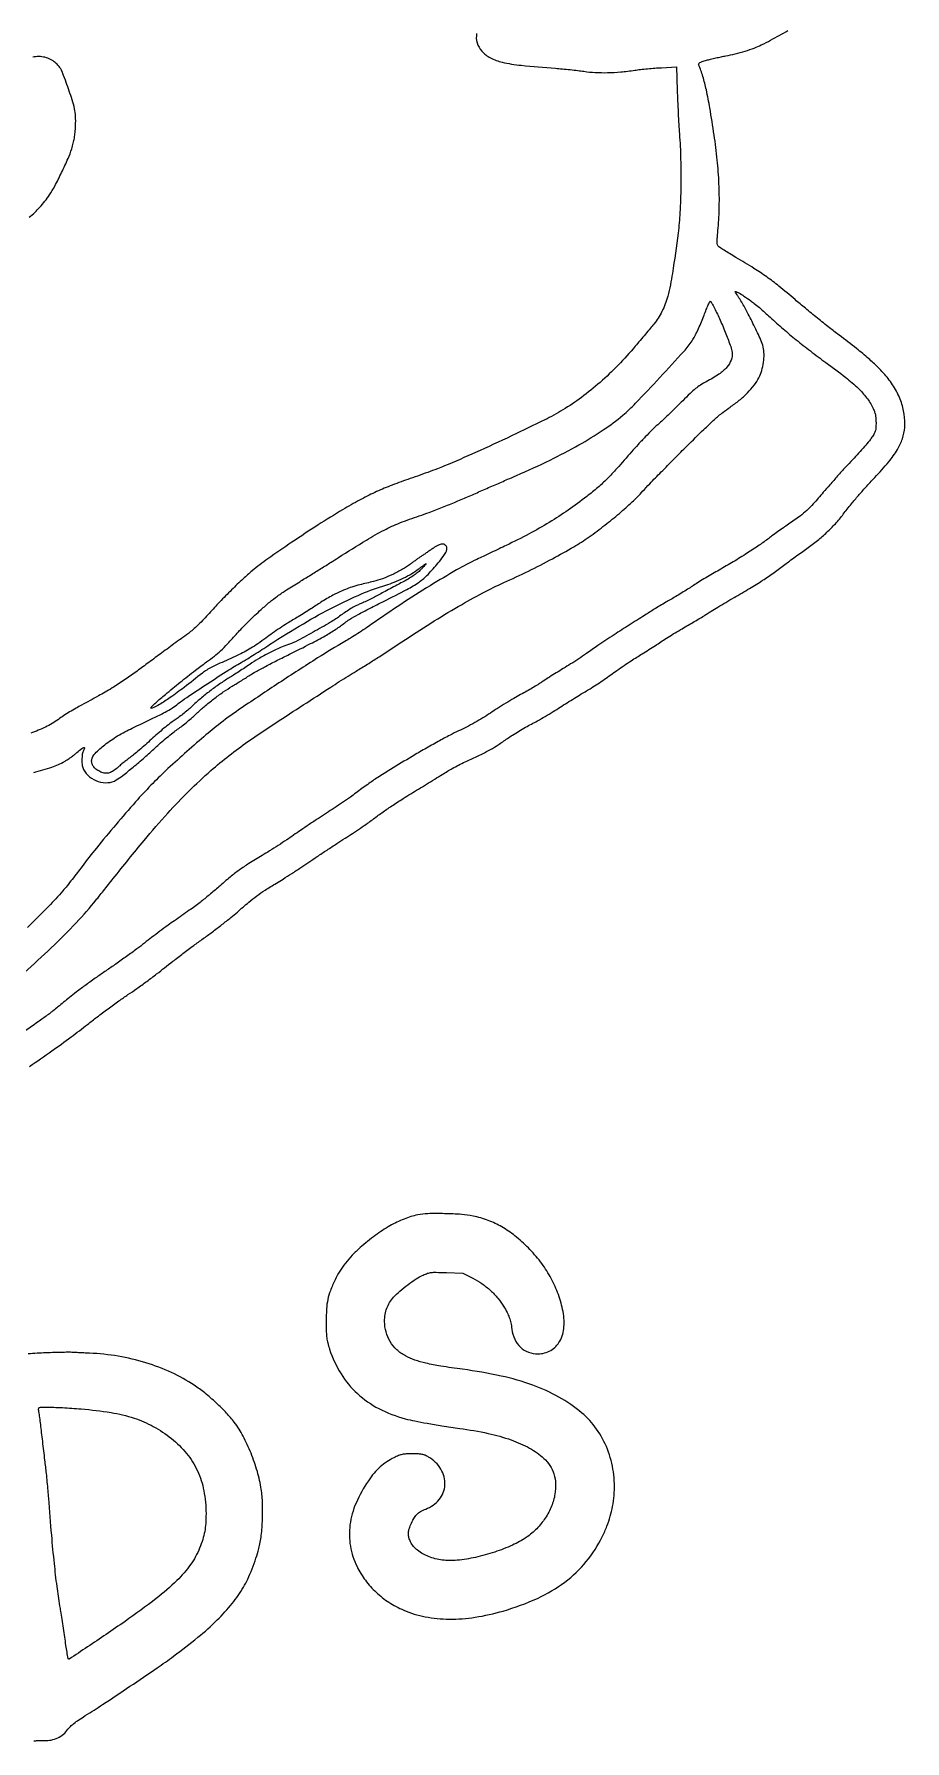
# Model space of a CAD drawing. Extents: x 437 to 3283, y 464 to 3358.
# Drawn here: x 2380 to 3116, y 507 to 1950 of the extents above; entities that cross this region are included whole.
import ezdxf

# ---------------------------------------------------------------- set-up
doc = ezdxf.new("R2010")
doc.units = 0

msp = doc.modelspace()

# ---------------------------------------------------------------- linework, layer by layer
for points in [[(2375.655677, 1076.99216, 0.004615), (2394.613994, 1090.173502, 0.005314), (2410.882125, 1101.970387, 0.007962), (2424.808465, 1112.644554, -0.005569), (2432.781887, 1118.816785, -0.003591), (2442.149987, 1125.797986, -0.003609), (2451.410646, 1132.493896, -0.006791), (2459, 1137.744514, 0.00653), (2466.370264, 1142.837876, 0.004027), (2474.9125, 1149.011642, 0.004038), (2483.259048, 1155.251371, 0.007227), (2490, 1160.531624, -0.005256), (2496.840227, 1165.933278, -0.002691), (2505.528125, 1172.572595, -0.002673), (2514.551792, 1179.316411, -0.004019), (2522.5, 1185.092315, 0.0056), (2530.197034, 1190.722964, 0.004357), (2538.44375, 1197.011594, 0.004406), (2546.02883, 1203.008802, 0.010648), (2551.5, 1207.608949, -0.005314), (2561.142831, 1215.893791, -0.015594), (2568.016357, 1221.316798, -0.016838), (2574.921472, 1226.07253, -0.00709), (2584.5, 1232.01479, 0.005652), (2590.189958, 1235.522053, 0.002617), (2597.508255, 1240.201748, 0.002591), (2605.147199, 1245.199343, 0.003603), (2611.932357, 1249.759398, -0.002308), (2618.941173, 1254.496162, -0.001392), (2627.291079, 1260.049699, -0.001394), (2635.618927, 1265.521876, -0.002443), (2642.546399, 1269.998137, 0.003784), (2648.93704, 1274.151861, 0.003269), (2655.584964, 1278.607461, 0.003292), (2661.558521, 1282.725697, 0.009559), (2665.614042, 1285.678193, -0.00774), (2673.711595, 1291.618551, -0.007763), (2681.981006, 1297.299253, -0.006394), (2691.725968, 1303.595104, -0.002971), (2704.526199, 1311.529077, 0.000063), (2711.273907, 1315.657395, 0.000055), (2718.339657, 1319.98259, 0.000055), (2724.730948, 1323.896863, 0.000163), (2729.119441, 1326.587186, -0.011755), (2733.231971, 1328.978985, -0.005838), (2738.54996, 1331.826393, -0.005791), (2744.133276, 1334.65081, -0.00846), (2749.119441, 1336.997164, 0.006493), (2758.718927, 1341.468392, 0.016209), (2765.576683, 1345.049937, 0.017254), (2771.935656, 1348.933092, 0.008303), (2779.823871, 1354.321968, -0.012064), (2784.153835, 1357.232487, -0.006626), (2789.584454, 1360.595224, -0.006601), (2795.189164, 1363.863895, -0.01049), (2800.078996, 1366.495951, 0.009798), (2805.250466, 1369.270382, 0.004682), (2811.790737, 1373.026995, 0.00464), (2818.550214, 1377.078954, 0.00659), (2824.477777, 1380.815696, -0.002961), (2830.239943, 1384.506893, -0.002368), (2836.490652, 1388.417736, -0.002393), (2842.309521, 1391.981759, -0.006063), (2846.581527, 1394.5, 0.01146), (2850.754516, 1397.020955, 0.004907), (2856.217671, 1400.570413, 0.004852), (2861.968437, 1404.468423, 0.006372), (2867.137258, 1408.143959, -0.005497), (2872.416076, 1411.911634, -0.003723), (2878.50993, 1416.093603, -0.00375), (2884.458715, 1420.046553, -0.007479), (2889.235406, 1423.068254, 0.003138), (2893.889214, 1425.955954, 0.001842), (2899.422275, 1429.466037, 0.001842), (2904.928721, 1433.016414, 0.003141), (2909.5, 1436.028743, -0.006439), (2914.189905, 1439.075057, -0.003394), (2920.0875, 1442.74296, -0.003376), (2926.177661, 1446.417221, -0.005199), (2931.5, 1449.505015, 0.003284), (2936.497633, 1452.378904, 0.003035), (2941.590625, 1455.393909, 0.003028), (2946.093507, 1458.133853, 0.010114), (2949, 1460.008824, -0.011083), (2952.145465, 1462.029335, -0.00221), (2957.856834, 1465.487128, -0.002337), (2964.543508, 1469.452738, -0.002176), (2971.427521, 1473.451828, 0.005256), (2984.567672, 1481.193885, 0.008452), (2995.583118, 1488.097699, 0.009526), (3005.308126, 1494.691201, 0.010367), (3014.5, 1501.47212, -0.004164), (3018.310773, 1504.357033, -0.002012), (3023.234375, 1507.989607, -0.001995), (3028.395954, 1511.734243, -0.002866), (3033, 1515.006554, 0.015832), (3042.033959, 1521.786706, 0.019848), (3049.940842, 1528.654523, 0.020445), (3057.083664, 1535.946949, 0.018794), (3063.81953, 1544, -0.004661), (3070.626871, 1552.622368, -0.007699), (3076.554894, 1559.760856, -0.007612), (3082.747362, 1566.769591, -0.004429), (3090.379884, 1575, 0.014837), (3102.198605, 1588.288905, 0.039478), (3109.553559, 1598.627912, 0.054029), (3113.790938, 1607.831969, 0.062083), (3115.706997, 1617.308854, 0.056278), (3115.292887, 1628.510584, 0.050129), (3112.414412, 1639.80417, 0.047817), (3107.17061, 1650.791247, 0.042246), (3099.741856, 1661.081177, 0.020056), (3092.99119, 1668.329673, 0.01646), (3085.234008, 1675.526152, 0.012192), (3075.043545, 1683.947339, 0.004555), (3060.350753, 1695.283042, -0.005097), (3052.115228, 1701.651139, -0.002689), (3042.015534, 1709.715111, -0.002675), (3031.764459, 1718.08161, -0.004126), (3023, 1725.43566, 0.006146), (3009.352525, 1736.793298, 0.015437), (2999.055774, 1744.635812, 0.015373), (2988.269948, 1751.846594, 0.00605), (2973, 1761.13441, -0.002748), (2967.72741, 1764.293919, -0.003858), (2963.058483, 1767.176215, -0.002308), (2959.159521, 1769.650106, -0.051519), (2958.113984, 1770.483495, -0.157879), (2957.427667, 1771.796293, -0.040355), (2957.214472, 1774.216227, -0.020624), (2957.352874, 1778.280937, -0.003333), (2958.000932, 1786.171731, 0.017841), (2958.95816, 1804.238901, 0.015134), (2958.709456, 1823.351951, 0.014351), (2957.259948, 1843.455771, 0.012318), (2954.609001, 1864.5, 0.00389), (2950.952292, 1887.491724, 0.012521), (2948.018757, 1902.700489, 0.018342), (2945.085148, 1914.081824, 0.024883), (2941.559271, 1924.090711, -0.244725), (2941.641545, 1924.986775, -0.123462), (2942.491674, 1925.78439, -0.048219), (2944.42, 1926.625931, -0.008481), (2948.204136, 1927.788915, -0.009156), (2951.633046, 1928.711719, -0.004692), (2955.963577, 1929.749468, -0.004661), (2960.444808, 1930.735074, -0.006998), (2964.373997, 1931.503682, 0.015812), (2972.477911, 1933.237757, 0.013738), (2980.849098, 1935.553622, 0.014211), (2988.5424, 1938.15264, 0.027482), (2994.5, 1940.736052, 0.008261), (3002.397135, 1944.853723, 0.001474), (3016.998934, 1952.832632, 0.001608)], [(2753.818535, 1950.343968, 0.122947), (2754.219089, 1942.571023, 0.106495), (2758.202059, 1935.422648, 0.095767), (2765.416577, 1929.831372, 0.060389), (2775.466621, 1926.188646, 0.031946), (2791.405147, 1923.563658, 0.006187), (2820.5, 1921.026447, -0.004887), (2826.278372, 1920.537675, -0.003224), (2832.9125, 1919.867969, -0.003243), (2839.356506, 1919.133144, -0.006269), (2844.5, 1918.447268, 0.022973), (2854.122639, 1917.489904, 0.018678), (2864.484376, 1917.32541, 0.017361), (2875.602076, 1917.950853, 0.013941), (2887.5, 1919.370977, -0.00872), (2892.22714, 1919.985333, -0.004286), (2898.260755, 1920.610393, -0.004251), (2904.540011, 1921.152712, -0.006175), (2910.089804, 1921.515635), (2922.679608, 1922.182907), (2923.359864, 1902.341453, 0.002647), (2923.709571, 1893.507115, 0.001736), (2924.201589, 1883.334677, 0.001746), (2924.749734, 1873.431794, 0.003359), (2925.27006, 1865.5, -0.012145), (2926.288037, 1844.279647, -0.009262), (2926.407203, 1821.020166, -0.009422), (2925.696054, 1798.972134, -0.019265), (2924.147621, 1781.739293, -0.005759), (2919.351064, 1747.617581, -0.027355), (2915.32171, 1728.322611, -0.047803), (2910.507541, 1715.379779, -0.061474), (2903.614842, 1704.730266, -0.000106), (2900.602868, 1701.135635, -0.000042), (2896.470011, 1696.206262, -0.000042), (2892.010265, 1690.888817, -0.000053), (2887.878811, 1685.964689, -0.01824), (2873.446534, 1669.988469, -0.019483), (2858.190457, 1655.46822, -0.020258), (2842.48504, 1642.736112, -0.024338), (2826.706374, 1632.124656, -0.021133), (2811.344133, 1623.709936, -0.004287), (2783.368788, 1610.186556, -0.004797), (2752.960101, 1596.16263, -0.0075), (2726.5, 1584.74021, -0.00705), (2720.586203, 1582.389004, -0.002873), (2712.480626, 1579.35126, -0.002842), (2703.730607, 1576.185584, -0.003624), (2695.625535, 1573.371229, 0.011042), (2680.602998, 1567.903827, 0.016053), (2667.631986, 1562.370288, 0.015778), (2654.877565, 1555.941318, 0.010165), (2640.5, 1547.732683, 0.007795), (2619.870268, 1534.950889, 0.005832), (2597.531357, 1520.252863, 0.005738), (2577.241341, 1506.219618, 0.017749), (2564, 1496.110414, 0.016463), (2556.387995, 1489.427763, 0.006961), (2546.600756, 1479.988168, 0.006915), (2536.502031, 1469.69217, 0.009517), (2527.735826, 1460.146571, -0.010728), (2523.231222, 1455.265251, -0.009839), (2518.39204, 1450.43592, -0.010207), (2513.793742, 1446.200964, -0.022936), (2510.100476, 1443.226497, 0.000185), (2497.863489, 1434.257083, 0.000212), (2486.185222, 1425.682928, 0.000227), (2475.318146, 1417.689658, 0.000309), (2465.533774, 1410.476599, -0.011136), (2455.710708, 1403.558206, -0.010979), (2445.54312, 1397.050025, -0.009658), (2433.979769, 1390.304242, -0.005606), (2419.849262, 1382.629041, 0.010037), (2415.117495, 1380.004339, 0.006291), (2409.684662, 1376.754397, 0.006313), (2404.413828, 1373.418143, 0.011452), (2400.202724, 1370.538188, -0.041972), (2389.25252, 1363.991509, -0.035978), (2376.791542, 1358.970697, -0.027501)], [(2375.519715, 1795.127878, 0.04374), (2384.446345, 1803.478653, 0.033553), (2392.68323, 1814, 0.028499), (2397.05106, 1821.284227, 0.008489), (2402.882382, 1832.87324, 0.008603), (2408.341487, 1844.713958, 0.026141), (2411.484275, 1853, 0.016408), (2412.808105, 1857.648532, 0.020419), (2413.717355, 1862.048188, 0.018813), (2414.314616, 1866.788291, 0.011004), (2414.690484, 1872.5, 0.020692), (2414.709328, 1880.598442, 0.043843), (2413.917335, 1886.816882, 0.027828), (2411.833168, 1894.348925, 0.004296), (2406.746177, 1909, 0.005202), (2403.90805, 1916.698944, 0.034096), (2402.186707, 1920.434961, 0.056882), (2400.351658, 1923.04071, 0.030775), (2397.565548, 1925.808305, 0.0634), (2393.496638, 1928.555724, 0.058788), (2388.76527, 1930.281908, 0.057514), (2383.662372, 1930.884221, 0.055734), (2378.5, 1930.320512, 0.01505)], [(2371.38008, 1156.606543, 0.012618), (2394.124067, 1177.267887, 0.012764), (2415.327468, 1198.591068, 0.020275), (2432.230995, 1218, 0.000475), (2434.573314, 1220.926239, 0.000129), (2438.27025, 1225.55625, 0.000131), (2442.461507, 1230.810942, 0.000136), (2446.595887, 1236, -0.004592), (2472.698572, 1268.168992, -0.01125), (2492.639917, 1291.212693, -0.01429), (2510.391081, 1309.724471, -0.01426), (2529.182888, 1327.205406, -0.013979), (2544.489429, 1339.910677, -0.014049), (2560.45734, 1351.71898, -0.007524), (2583.903764, 1367.540385, -0.001189), (2630.5, 1397.814939, -0.001976), (2637.668584, 1402.408244, -0.001764), (2645.15, 1407.123439, -0.001769), (2651.903997, 1411.3138, -0.00549), (2656.5, 1414.073693, 0.008937), (2661.494596, 1417.119976, 0.001831), (2670.2, 1422.690226, 0.001927), (2680.268724, 1429.240001, 0.00181), (2690.5, 1436.004886, -0.00674), (2715.125111, 1451.940217, -0.008565), (2738.295518, 1465.947194, -0.009475), (2759.164809, 1477.556542, -0.017266), (2776.686581, 1486.111055, 0.008991), (2797.564246, 1495.879551, 0.009051), (2818.03067, 1506.371624, 0.009492), (2836.001657, 1516.442728, 0.022791), (2848.80594, 1524.747006, 0.009548), (2862.282649, 1534.781584, 0.011617), (2874.495907, 1544.705624, 0.012613), (2885.208778, 1554.308408, 0.018199), (2894.141526, 1563.36766, -0.006517), (2900.139821, 1569.742095, -0.001768), (2909.795881, 1579.668807, -0.001789), (2920.833957, 1590.855902, -0.001858), (2931.815005, 1601.824025, -0.002588), (2945.785448, 1615.532044, -0.009127), (2954.969634, 1624.130756, -0.014025), (2961.90664, 1630.047449, -0.023806), (2968.067925, 1634.544787, 0.025309), (2975.884003, 1640.286084, 0.028009), (2982.806229, 1646.608576, 0.030112), (2988.453701, 1653.120284, 0.046493), (2992.416691, 1659.422887, 0.045792), (2994.814281, 1665.480471, 0.035718), (2996.317956, 1672.400882, 0.036294), (2996.802035, 1679.305674, 0.054453), (2996.131255, 1685.304094, 0.052382), (2994.165621, 1691.14099, 0.006025), (2988.23896, 1703.679514, 0.007858), (2981.783175, 1716.410141, 0.019267), (2976.535596, 1725.5, -0.000489), (2975.265176, 1727.521358, -0.000557), (2974.052266, 1729.460205, -0.000504), (2973.025602, 1731.10911, -0.00312), (2972.504163, 1731.960272, -0.720514), (2972.878285, 1732.399685, -0.034414), (2975.470269, 1731.141083, -0.017542), (2979.832424, 1728.430953, -0.007415), (2985.5, 1724.504833, -0.01569), (2988.509388, 1722.207381, -0.005068), (2992.821875, 1718.622294, -0.005048), (2997.539963, 1714.535796, -0.005646), (3002, 1710.502672, 0.007896), (3012.925685, 1700.711775, 0.008096), (3024.065509, 1691.353674, 0.00775), (3035.947301, 1681.998093, 0.006076), (3049.110861, 1672.210519, -0.008312), (3065.883124, 1659.6229, -0.026663), (3076.440838, 1650.478991, -0.03908), (3083.531606, 1642.485142, -0.048172), (3088.748043, 1634, -0.022746), (3090.087376, 1630.913878, -0.037518), (3090.897147, 1628.19006, -0.035142), (3091.322193, 1625.252897, -0.017271), (3091.469223, 1621.477139, -0.01504), (3091.362442, 1617.322506, -0.053874), (3090.931011, 1614.706028, -0.056787), (3089.962639, 1612.312972, -0.018006), (3088, 1608.993619, -0.029562), (3085.865773, 1606.060888, -0.006079), (3081.740344, 1601.166563, -0.006376), (3076.798691, 1595.591776, -0.005959), (3071.605427, 1590.016481, 0.004722), (3065.81218, 1583.827839, 0.002814), (3059.027883, 1576.357966, 0.002816), (3052.350917, 1568.837851, 0.004869), (3046.895528, 1562.5, -0.005988), (3038.406087, 1552.681853, -0.025825), (3032.999132, 1547.178493, -0.027455), (3027.206597, 1542.420065, -0.007377), (3017.5, 1535.518972, 0.002852), (3013.11596, 1532.461399, 0.001988), (3008.202589, 1528.963475, 0.002005), (3003.51683, 1525.570874, 0.004157), (2999.891794, 1522.877542, -0.013641), (2991.640278, 1516.986351, -0.007135), (2981.069421, 1510.083619, -0.006757), (2969.309108, 1502.86206, -0.006722), (2957.337805, 1495.948206, 0.004993), (2951.945525, 1492.858782, 0.003632), (2946.007223, 1489.319091, 0.003669), (2940.421797, 1485.878236, 0.008036), (2936.208262, 1483.14444, -0.006442), (2932.188262, 1480.517965, -0.003675), (2927.267427, 1477.443159, -0.003669), (2922.268823, 1474.420919, -0.00607), (2918, 1471.952147, 0.004524), (2913.74545, 1469.509146, 0.002808), (2908.79375, 1466.568455, 0.002816), (2903.938902, 1463.610911, 0.005083), (2900, 1461.125199, -0.001341), (2895.715043, 1458.376048, -0.00048), (2889.590625, 1454.478132, -0.000476), (2882.865985, 1450.21624, -0.000563), (2876.5, 1446.200171, 0.003881), (2870.025357, 1442.055229, 0.002922), (2862.96875, 1437.401155, 0.002954), (2856.384811, 1432.94692, 0.006805), (2851.5, 1429.501339, -0.008206), (2846.646931, 1426.098468, -0.003712), (2840.182728, 1421.791993, -0.003673), (2833.292399, 1417.347148, -0.005017), (2827.015668, 1413.450917, 0.002235), (2821.139209, 1409.848289, 0.002433), (2815.459631, 1406.292988, 0.002282), (2810.624674, 1403.202566, 0.011968), (2808.015668, 1401.42823, -0.018207), (2805.489797, 1399.756128, -0.004311), (2801.154603, 1397.159095, -0.004431), (2796.116774, 1394.259601, -0.004356), (2791, 1391.433194, 0.008302), (2785.275852, 1388.212083, 0.00451), (2778.345101, 1384.074695, 0.004492), (2771.368604, 1379.73777, 0.007094), (2765.472683, 1375.880374, -0.011073), (2759.114734, 1371.792581, -0.009253), (2752.193197, 1367.730201, -0.00929), (2745.161468, 1363.946445, -0.0115), (2738.472683, 1360.698217, 0.013668), (2731.408004, 1357.229517, 0.004468), (2721.182785, 1351.740177, 0.004449), (2709.932375, 1345.439481, 0.005009), (2699.23467, 1339.179645, 0.001723), (2680.915473, 1328.126311, 0.007605), (2670.245775, 1321.41385, 0.010835), (2661.690681, 1315.580682, 0.006554), (2651.805408, 1308.324506, -0.008098), (2647.021122, 1304.835329, -0.003379), (2640.462639, 1300.279085, -0.003342), (2633.375052, 1295.49523, -0.004324), (2626.805408, 1291.206095, 0.002994), (2620.034671, 1286.811311, 0.001993), (2612.324089, 1281.696468, 0.002006), (2604.881621, 1276.673308, 0.003924), (2599, 1272.601261, -0.006513), (2593.204753, 1268.633246, -0.003645), (2586.059375, 1263.95112, -0.003636), (2578.767654, 1259.323455, -0.005908), (2572.5, 1255.511544, 0.00694), (2561.26461, 1248.646506, 0.016107), (2553.084531, 1243.115139, 0.016631), (2545.434862, 1237.177661, 0.007883), (2535.961044, 1229.049992, -0.007888), (2527.742559, 1221.999442, -0.010087), (2519.943723, 1215.781235, -0.008393), (2510.850591, 1209.065273, -0.003491), (2498.360544, 1200.291394, 0.005721), (2492.852288, 1196.385201, 0.002918), (2486.01841, 1191.359273, 0.002898), (2479.032652, 1186.09536, 0.004342), (2473, 1181.411153, -0.007481), (2466.483793, 1176.416724, -0.003474), (2457.884375, 1170.119808, -0.003441), (2448.760993, 1163.631124, -0.004791), (2440.5, 1157.958233, 0.005395), (2432.346817, 1152.344864, 0.004136), (2423.554939, 1146.041399, 0.004183), (2415.42504, 1140.005262, 0.009884), (2409.495537, 1135.338474, -0.000658), (2404.606619, 1131.342418, -0.000717), (2399.843697, 1127.471141, -0.000671), (2395.7555, 1124.167079, -0.003533), (2393.495537, 1122.371793, -0.012399), (2386.12076, 1116.887296, -0.001317), (2368.609072, 1104.595447, -0.001788)], [(2379.293553, 1325.57931, 0.019171), (2394.738782, 1330.14496, 0.048818), (2405.379693, 1334.939258, 0.016757), (2407.722895, 1336.39006, 0.008619), (2410.562083, 1338.353918, 0.008556), (2413.417406, 1340.477525, 0.012781), (2415.831655, 1342.438446, -0.007887), (2419.887513, 1345.799139, -0.091275), (2421.697839, 1346.774347, -0.588995), (2422.220936, 1346.284581, -0.058701), (2421.446858, 1344.25, 0.085617), (2420.391235, 1340.954535, 0.034246), (2420.055294, 1336.21187, 0.034222), (2420.369227, 1331.474163, 0.086929), (2421.410724, 1328.20034, 0.103774), (2426.516788, 1321.991392, 0.091334), (2433.914351, 1318.011428, 0.094413), (2442.021647, 1317.00785, 0.121172), (2449.16399, 1319.26645, 0.029364), (2454.609267, 1323.041188, 0.00666), (2463.366065, 1330.096276, 0.007052), (2472.998449, 1338.302372, 0.008006), (2481.990376, 1346.442631, -0.008334), (2486.619678, 1350.627955, -0.006122), (2491.88428, 1355.118008, -0.006188), (2496.972121, 1359.245336, -0.013674), (2500.977303, 1362.238702, 0.011899), (2504.783991, 1365.062709, 0.007023), (2509.199583, 1368.605096, 0.007023), (2513.512197, 1372.268632, 0.011942), (2517, 1375.466944, -0.016245), (2523.708204, 1381.512922, -0.011968), (2531.504634, 1387.780296, -0.011966), (2539.593883, 1393.668821, -0.016216), (2547.188816, 1398.56781, 0.003301), (2550.205561, 1400.40517, 0.001491), (2554.13763, 1402.851983, 0.001476), (2558.273116, 1405.459543, 0.002017), (2561.981839, 1407.834383, -0.017868), (2566.79401, 1410.70493, -0.003866), (2575.321223, 1415.301464, -0.004028), (2585.281674, 1420.469332, -0.003842), (2595.481839, 1425.559445, 0.004047), (2613.453414, 1434.536887, 0.011532), (2625.764745, 1441.173893, 0.016273), (2634.877549, 1446.761518, 0.025253), (2642.312009, 1452.21725, -0.037427), (2646.267367, 1454.974414, -0.007861), (2653.5984, 1459.154527, -0.007088), (2663.286719, 1464.301232, -0.003703), (2675.490707, 1470.450385, 0.00624), (2694.891204, 1480.349337, 0.032654), (2705.108123, 1486.607368, 0.046705), (2712.695028, 1493.104801, 0.021877), (2721.281172, 1502.786307, 0.008165), (2725.522678, 1508.190575, 0.037736), (2727.67818, 1511.526489, 0.070646), (2728.583782, 1513.95323, 0.131613), (2728.488749, 1516.035449, 0.162291), (2727.045399, 1518.018752, 0.171543), (2724.735573, 1518.683284, 0.100296), (2721.476412, 1517.81778, 0.035747), (2717.30362, 1515.367508, -0.000803), (2714.807053, 1513.656531, -0.000539), (2711.947611, 1511.708124, -0.000543), (2709.174271, 1509.827155, -0.001072), (2706.967745, 1508.340999, 0.004788), (2704.840993, 1506.885482, 0.002837), (2702.331354, 1505.111127, 0.002839), (2699.847324, 1503.31224, 0.00488), (2697.801147, 1501.781733, -0.033428), (2691.230903, 1497.428689, -0.019866), (2682.892345, 1493.102554, -0.01983), (2674.19175, 1489.432181, -0.031961), (2666.5, 1487.089473, 0.003691), (2655.157362, 1484.324194, 0.01519), (2648.356613, 1482.391483, 0.021046), (2642.830769, 1480.378443, 0.01272), (2636.459782, 1477.557174, 0.0139), (2632.293195, 1475.440101, 0.007416), (2627.256633, 1472.604695, 0.007377), (2622.195203, 1469.554686, 0.011403), (2617.924311, 1466.757233, -0.006852), (2613.592836, 1463.863428, -0.00401), (2608.330891, 1460.510982, -0.00401), (2603.011226, 1457.240521, -0.006799), (2598.5, 1454.599711, 0.012659), (2593.750235, 1451.744005, 0.005577), (2587.609349, 1447.74001, 0.005516), (2581.188806, 1443.347652, 0.007378), (2575.467998, 1439.213493, -0.008837), (2568.770757, 1434.403395, -0.01441), (2562.905922, 1430.591389, -0.016005), (2557.314198, 1427.42286, -0.015467), (2551.467998, 1424.580084, 0.001305), (2536.661764, 1417.891981, 0.010257), (2529.858725, 1414.627558, 0.022054), (2525.609186, 1412.239312, 0.029549), (2522, 1409.688783, -0.004901), (2506.518502, 1397.562174, -0.011677), (2494.72356, 1388.938472, -0.014841), (2485.660369, 1383.022735, -0.051741), (2479.362457, 1380.01757, -0.112571), (2478.41675, 1379.905812, -0.569699), (2478.242354, 1380.28754, -0.050427), (2479.335302, 1381.564502, -0.004252), (2482.5, 1384.53417, -0.013053), (2490.594274, 1391.619192, -0.004051), (2503.122184, 1401.849911, -0.00415), (2515.979742, 1412.002952, -0.010772), (2525.456086, 1419.037309, 0.013179), (2532.036268, 1423.97112, 0.020985), (2537.362339, 1428.564726, 0.016399), (2543.121721, 1434.336265, 0.004982), (2551.469538, 1443.44963, -0.010252), (2555.383871, 1447.633539, -0.004603), (2560.687743, 1452.975374, -0.004555), (2566.397738, 1458.51936, -0.006182), (2571.659397, 1463.413001, -0.010951), (2578.877452, 1469.679012, -0.016741), (2585.428074, 1474.758048, -0.013974), (2593.110099, 1479.992263, -0.005192), (2604.18986, 1486.935246, 0.001039), (2612.881569, 1492.28177, 0.000836), (2622.205771, 1498.065683, 0.000845), (2630.802087, 1503.438188, 0.002166), (2637, 1507.363836, -0.004729), (2660.619136, 1522.15467, -0.018566), (2675.594208, 1530.588058, -0.024911), (2688.849529, 1536.602406, -0.014365), (2705.329576, 1542.569837, 0.010214), (2713.656462, 1545.507059, 0.004228), (2724.799938, 1549.803523, 0.004181), (2736.671409, 1554.611505, 0.005375), (2747.5, 1559.239931, -0.000365), (2758.170749, 1563.9279, -0.000301), (2769.5625, 1568.914537, -0.000304), (2780.027657, 1573.480503, -0.00081), (2787.5, 1576.720913, 0.011099), (2815.839177, 1589.709434, 0.015934), (2840.285534, 1602.55525, 0.018119), (2860.851729, 1615.218691, 0.028836), (2877.347724, 1627.65011, 0.025553), (2888.173509, 1637.82785, 0.003842), (2908.657898, 1659.489895, 0.003096), (2929.075051, 1681.689908, 0.039276), (2936.016768, 1690.654817, 0.02389), (2938.21284, 1694.380636, 0.010591), (2940.766091, 1699.48709, 0.010182), (2943.332679, 1705.202018, 0.010897), (2945.604105, 1710.889741, -0.004583), (2947.534059, 1715.905383, -0.007412), (2949.277915, 1720.131996, -0.002352), (2950.842112, 1723.72267, -0.291555), (2951.235605, 1723.984925, -0.25282), (2951.634189, 1723.78006, -0.00919), (2952.604643, 1722.306509, -0.014854), (2953.701607, 1720.452603, -0.009647), (2954.863182, 1718.25, -0.012693), (2959.665439, 1708.065793, -0.009077), (2964.537308, 1696.448368, -0.00687), (2968.657768, 1685.671409, -0.063067), (2969.77583, 1680.797216, -0.112666), (2968.963824, 1674.328251, -0.09355), (2965.414138, 1668.349871, -0.064783), (2958.643936, 1662.423431, -0.025121), (2947.932395, 1656.010982, 0.020979), (2943.096501, 1653.170097, 0.026679), (2938.904041, 1650.136086, 0.020632), (2934.311652, 1646.099721, 0.007098), (2928, 1639.899354, -0.003989), (2922.894141, 1634.820735, -0.00277), (2917.048027, 1629.16094, -0.002794), (2911.374697, 1623.789421, -0.005758), (2906.865623, 1619.664163, 0.013264), (2902.305137, 1615.364366, 0.005669), (2896.428943, 1609.388014, 0.005604), (2890.304858, 1602.871999, 0.007343), (2884.865623, 1596.775791, -0.004061), (2872.362102, 1582.575534, -0.014168), (2863.963555, 1573.710821, -0.018624), (2856.344485, 1566.658074, -0.011883), (2847, 1559.01132, -0.014008), (2831.256606, 1547.435053, -0.015068), (2815.261428, 1537.049349, -0.014461), (2798.084336, 1527.286587, -0.011055), (2778.772737, 1517.578775, -0.000021), (2772.854047, 1514.765948, -0.000014), (2766.020741, 1511.519046, -0.000014), (2759.355487, 1508.352452, -0.000027), (2754, 1505.80865, 0.019266), (2736.909823, 1496.869685, 0.00801), (2714.519722, 1483.555843, 0.007568), (2689.771644, 1467.776159, 0.007121), (2665, 1450.937973, -0.005601), (2659.483799, 1447.163832, -0.004009), (2653.234375, 1443.062088, -0.004048), (2647.217119, 1439.250013, -0.008669), (2642.5, 1436.427101, 0.010993), (2619.376897, 1422.442981, 0.003818), (2586.649521, 1401.301961, 0.003493), (2554.835899, 1380.085553, 0.01689), (2537.267993, 1367.305434, 0.010404), (2523.197886, 1355.845612, 0.006064), (2506.783788, 1341.552304, 0.006072), (2490.875626, 1327.005852, 0.011377), (2478.428842, 1314.800366, 0.01217), (2465.390455, 1300.751075, 0.005271), (2448.701548, 1281.460547, 0.005289), (2432.313106, 1261.688334, 0.01129), (2420.164055, 1246, -0.00501), (2416.346932, 1240.940867, -0.003367), (2411.88941, 1235.234375, -0.003391), (2407.499332, 1229.768138, -0.006701), (2403.927413, 1225.5, -0.016637), (2391.802837, 1212.314361, -0.006199), (2373.937094, 1194.582848, -0.005583)], [(2379.436501, 506.847257, -0.008453), (2382.544895, 507.037779, -0.008446), (2385.668102, 507.123435, -0.01411), (2388.296337, 507.076934, 0.062691), (2394.051929, 507.534358, 0.060203), (2399.599114, 509.40215, 0.060902), (2404.484214, 512.510658, 0.067215), (2408.294307, 516.615197, -0.046927), (2410.369807, 519.040824, -0.025583), (2413.323086, 521.621082, -0.019467), (2417.373408, 524.561881, -0.00861), (2422.93372, 528.140461, 0.007525), (2437.572441, 537.516985, 0.001986), (2460.692158, 552.953777, 0.001966), (2483.647824, 568.544731, 0.007883), (2497.5, 578.356947, 0.013601), (2518.182733, 594.384875, 0.023028), (2534.473407, 609.037824, 0.027256), (2547.132523, 622.965275, 0.038303), (2556.703838, 636.75761, 0.024457), (2560.260853, 643.570246, 0.013724), (2563.94006, 652.156385, 0.013577), (2567.235347, 661.177247, 0.019313), (2569.630353, 669.368342, 0.032146), (2571.682924, 680.548377, 0.019297), (2572.744522, 694.007823, 0.019191), (2572.768387, 707.687801, 0.028781), (2571.645704, 719.573387, 0.03167), (2568.385231, 734.50088, 0.025785), (2563.082535, 749.98605, 0.026277), (2556.38565, 764.434636, 0.039077), (2548.928566, 776.206169, 0.02959), (2542.424032, 783.898054, 0.015946), (2533.576571, 792.611894, 0.015826), (2523.957895, 800.950796, 0.023817), (2515.02361, 807.533274, 0.03919), (2495.78078, 818.271951, 0.033575), (2474.089079, 826.524701, 0.032482), (2450.727979, 832.031025, 0.03107), (2426.5, 834.570092, -0.000945), (2421.685595, 834.782963, -0.001124), (2417.14375, 835.002621, -0.000972), (2413.313581, 835.20396, -0.007285), (2411.5, 835.329356, 0.024428), (2409.505642, 835.3987, 0.00164), (2403.8, 835.299575, 0.002357), (2396.996151, 835.126954, 0.001763), (2389.5, 834.874951, 0.011782), (2374.735953, 833.977764, 0.014039)]]:
    msp.add_lwpolyline(points, format="xyb")
for points in [[(2706.462408, 1496.959265, -0.029877), (2703.646182, 1494.42121, -0.019209), (2700.106022, 1491.810949, -0.017022), (2695.886122, 1489.14827, -0.012181), (2691, 1486.450427, 0.001715), (2686.25496, 1483.958613, 0.001035), (2680.646875, 1480.974113, 0.001036), (2675.086983, 1477.98564, 0.001817), (2670.5, 1475.48627, -0.00712), (2666.234205, 1473.220248, -0.00612), (2661.685843, 1470.956436, -0.006172), (2657.506253, 1469.002843, -0.017614), (2654.536911, 1467.783421, 0.034498), (2651.588221, 1466.454518, 0.01198), (2647.53056, 1464.150914, 0.011778), (2643.144761, 1461.377606, 0.01298), (2639.036911, 1458.485878, -0.026448), (2630.257019, 1452.652304, -0.006855), (2615.520017, 1444.21729, -0.005326), (2600.609246, 1436.15853, -0.052653), (2594, 1433.521525, 0.03928), (2587.879579, 1431.266962, 0.011078), (2578.733073, 1426.807804, 0.011645), (2569.353669, 1421.695203, 0.021325), (2562, 1417.033465, -0.004152), (2557.786372, 1414.154864, -0.002864), (2552.96945, 1410.962319, -0.002888), (2548.301591, 1407.94528, -0.005902), (2544.598127, 1405.642847, 0.014999), (2536.556643, 1400.438305, 0.012237), (2528.265615, 1394.407385, 0.012167), (2520.221781, 1387.93334, 0.01423), (2512.922536, 1381.394798, -0.012744), (2509.491432, 1378.302844, -0.008632), (2505.434585, 1374.949796, -0.008701), (2501.400369, 1371.844375, -0.017157), (2498.072333, 1369.546364, 0.022218), (2494.469566, 1367.004444, 0.007352), (2489.409733, 1362.966286, 0.007304), (2483.924687, 1358.319225, 0.008232), (2478.795414, 1353.692327, -0.005321), (2473.74876, 1349.086395, -0.005035), (2468.512188, 1344.502275, -0.005007), (2463.796062, 1340.538195, -0.017548), (2460.645618, 1338.123927, 0.008992), (2457.94958, 1336.130154, 0.005949), (2454.922547, 1333.748484, 0.005987), (2452.035243, 1331.363003, 0.011559), (2449.792841, 1329.373927, -0.047135), (2446.028249, 1326.485128, -0.090144), (2442.501937, 1325.074554, -0.10046), (2438.968895, 1325.072897, -0.070109), (2435.20034, 1326.404986, -0.045158), (2431.876444, 1328.535541, -0.076561), (2429.609779, 1330.931336, -0.093276), (2428.453332, 1333.528813, -0.104959), (2428.388622, 1336.257998, -0.149843), (2431.24996, 1341.715183, -0.031376), (2439.402317, 1348.976807, -0.03048), (2450.263953, 1356.471635, -0.025457), (2462.616525, 1363.094598, 0.001842), (2480.682297, 1371.708809, 0.010129), (2490.312784, 1376.58718, 0.018764), (2496.561341, 1380.220331, 0.030354), (2501.546898, 1383.816366, -0.024242), (2508.741679, 1389.140683, -0.002478), (2526.430001, 1400.822171, -0.003257), (2544.36978, 1412.376406, -0.010999), (2556.303372, 1419.589484, 0.007783), (2559.927983, 1421.748622, 0.001996), (2565.719138, 1425.353633, 0.002033), (2572.294884, 1429.520946, 0.002064), (2578.803372, 1433.720758, -0.010613), (2607.279624, 1451.413813, -0.01535), (2633.220122, 1465.721222, -0.017514), (2656.540826, 1476.651964, -0.028949), (2677, 1484.013661, 0.0246), (2684.15366, 1486.517697, 0.018625), (2691.739082, 1489.933763, 0.01878), (2698.952799, 1493.85539, 0.027264), (2704.973088, 1497.886414, -0.004009), (2707.106072, 1499.462963, -0.00614), (2708.982194, 1500.791634, -0.002458), (2710.603214, 1501.898287, -0.149626), (2710.935496, 1502, -0.641339), (2710.997976, 1501.863863, -0.003887), (2709.823371, 1500.519284, -0.008313), (2708.331254, 1498.893093, -0.004628)], [(2704, 951.576413, 0.043603), (2692.41582, 948.035804, 0.033403), (2680.490526, 942.267055, 0.029809), (2668.140768, 934.22986, 0.021162), (2655.275938, 923.850958, 0.021331), (2648.564029, 917.422558, 0.025698), (2642.852374, 910.81671, 0.026857), (2638.063255, 903.932978, 0.028058), (2634.115471, 896.672845, 0.018532), (2630.149946, 887.419621, 0.03993), (2627.949303, 879.990975, 0.037683), (2626.887057, 872.042497, 0.014852), (2626.579753, 861, 0.005365), (2626.688138, 852.405348, 0.024897), (2627.05075, 847.455403, 0.033577), (2627.853125, 843.284206, 0.015634), (2629.420998, 838, 0.05844), (2639.135069, 817.174413, 0.068853), (2652.98488, 800.417011, 0.067436), (2671.122872, 787.795214, 0.052965), (2693.5, 779.181428, 0.014672), (2701.466311, 777.296986, 0.006947), (2711.834221, 775.31327, 0.005871), (2724.458252, 773.231774, 0.003518), (2739.5, 771.040899, -0.018631), (2763.55548, 766.79124, -0.03257), (2783.010702, 761.255112, -0.039459), (2798.547938, 754.293802, -0.059533), (2810.61422, 745.697304, -0.065222), (2815.773116, 739.604493, -0.067965), (2819.102352, 732.470036, -0.064494), (2820.508912, 724.376848, -0.050324), (2819.997389, 715.459029, -0.057644), (2817.118242, 705.176856, -0.048808), (2811.846073, 695.189864, -0.047808), (2804.605212, 686.213758, -0.050017), (2795.891945, 678.926622, -0.043303), (2784.070547, 672.314203, -0.02584), (2769.045942, 666.455894, -0.025177), (2752.821074, 661.969544, -0.030861), (2737.291397, 659.499637, -0.054889), (2724.740364, 659.670946, -0.063444), (2713.158747, 662.62865, -0.071185), (2703.850094, 667.944647, -0.109949), (2697.970978, 675.056888, -0.048043), (2696.562863, 678.626506, -0.071767), (2696.107389, 681.944245, -0.065785), (2696.596759, 685.461719, -0.033848), (2698.07115, 689.665986, -0.02798), (2700.625765, 694.810468, -0.062307), (2703.236874, 698.307954, -0.069969), (2706.422031, 700.807301, -0.044025), (2710.713805, 702.815377, 0.134474), (2722.185845, 710.953204, 0.159001), (2726.988845, 723.295779, 0.152875), (2723.658151, 736.46874, 0.122685), (2713.166044, 746.757047, 0.028104), (2710.253901, 748.255594, 0.055374), (2707.77708, 749.044674, 0.04036), (2704.718108, 749.404552, 0.009108), (2699.478973, 749.5, 0.010621), (2694.134343, 749.38646, 0.040863), (2690.839319, 748.975231, 0.046401), (2687.866212, 748.060178, 0.01654), (2683.813973, 746.229183, 0.034307), (2677.743526, 742.704507, 0.034916), (2672.24982, 738.401548, 0.033077), (2667.158344, 733.155176, 0.025244), (2662.290233, 726.801854, 0.048832), (2651.829893, 707.913059, 0.069313), (2646.719492, 689.430104, 0.07545), (2647.065315, 671.483203, 0.072387), (2652.69507, 654.170944, 0.044932), (2659.787194, 642.570277, 0.045204), (2668.824749, 632.448662, 0.044547), (2679.666387, 623.990246, 0.041167), (2692.116569, 617.330038, 0.054995), (2710.304775, 611.722771, 0.045151), (2730.544683, 609.713992, 0.041178), (2752.611218, 611.341635, 0.031457), (2776.253398, 616.599476, 0.036601), (2805.168645, 627.314993, 0.053944), (2828.430643, 641.127856, 0.059438), (2846.528867, 658.410938, 0.059569), (2860.037894, 679.454429, 0.018284), (2863.982992, 688.405193, 0.025247), (2866.811915, 696.715939, 0.025945), (2868.734376, 705.087484, 0.021086), (2869.943207, 714.214133, 0.057405), (2869.441103, 734.161412, 0.058159), (2864.410039, 753.379864, 0.059623), (2855.251451, 770.495595, 0.066644), (2842.596804, 784.256948, 0.046194), (2823.418924, 797.429512, 0.040014), (2801.221813, 807.597354, 0.034301), (2774.581676, 815.286207, 0.020105), (2741.865841, 820.976302, -0.006157), (2723.418059, 823.657154, -0.01838), (2710.899951, 826.108545, -0.026399), (2701.561426, 828.823445, -0.038043), (2693.67907, 832.265836, -0.065411), (2686.301699, 837.515261, -0.069228), (2680.692563, 844.402347, -0.069545), (2677.195073, 852.529639, -0.066979), (2676, 861.410845, -0.038157), (2676.454744, 867.360966, -0.050908), (2677.817067, 872.602503, -0.051954), (2680.182314, 877.378549, -0.042192), (2683.632377, 881.936011, -0.031381), (2688.769834, 886.975234, -0.017357), (2695.615708, 892.491949, -0.01735), (2702.721507, 897.446585, -0.036231), (2708.632152, 900.689132, -0.026114), (2712.377211, 902.172451, -0.05487), (2715.430857, 902.840155, -0.031447), (2719.477212, 903.013312, -0.003961), (2728.235717, 902.76778), (2742.201837, 902.26552), (2750.632582, 897.990738, -0.035153), (2758.298818, 893.400086, -0.032127), (2765.493699, 887.652234, -0.032753), (2771.745904, 881.16592, -0.041126), (2776.591035, 874.369571, -0.015073), (2779.566715, 869.011876, -0.032998), (2781.440365, 864.71118, -0.03529), (2782.657658, 860.385969, -0.019839), (2783.549636, 855, 0.075993), (2785.989004, 846.392031, 0.096583), (2790.780483, 839.686211, 0.100887), (2797.555314, 835.46956, 0.090301), (2805.717881, 834.021962, 0.131863), (2816.427018, 836.949001, 0.134916), (2824.121235, 844.827473, 0.110985), (2827.654362, 856.918711, 0.070448), (2826.514442, 871.60999, 0.03605), (2822.250554, 885.88981, 0.036691), (2815.999442, 899.321583, 0.036136), (2807.75179, 911.878003, 0.03285), (2797.535241, 923.547912, 0.026309), (2786.154445, 933.803178, 0.039104), (2775.108927, 941.402892, 0.041774), (2763.601639, 946.834146, 0.036775), (2750.853377, 950.554801, 0.035559), (2741.157196, 951.914913, 0.011619), (2726.723626, 952.565415, 0.011029), (2712.464283, 952.561776, 0.046825)], [(2419.509946, 787.463743, -0.019593), (2444.688945, 784.430129, -0.039269), (2464.148786, 779.717807, -0.046289), (2480.438422, 772.665068, -0.042015), (2495.725732, 762.5378, -0.054782), (2508.610128, 749.829366, -0.062981), (2517.737648, 735.173993, -0.060906), (2523.138905, 718.287089, -0.046541), (2524.978358, 698.960099, -0.016677), (2524.714356, 690.575369, -0.029637), (2523.859429, 683.720826, -0.030686), (2522.22598, 677.179108, -0.01946), (2519.568222, 669.782706, -0.059786), (2511.891078, 655.839658, -0.042884), (2500.305173, 642.318085, -0.030414), (2482.914908, 627.193875, -0.010989), (2456.5, 607.811431, -0.003253), (2440.622403, 596.842612, -0.003362), (2424.774889, 586.20151, -0.000372), (2409.356889, 576.015035, -0.356131), (2408.571969, 576.094698, -0.156324), (2408.369578, 576.487996, -0.00057), (2407.51128, 581.675146, -0.002915), (2406.576811, 587.577778, -0.001817), (2405.547089, 594.505992, 0.000999), (2404.443092, 602.018503, 0.000929), (2403.282313, 609.711135, 0.000925), (2402.22484, 616.54727, 0.00314), (2401.498939, 621, -0.009793), (2399.04198, 637.446111, -0.006208), (2396.793232, 656.695033, -0.004833), (2394.529811, 680.647694, -0.002201), (2392.011562, 712, 0.00296), (2391.48559, 718.426116, 0.001986), (2390.811717, 725.765625, 0.002), (2390.102474, 732.868065, 0.003951), (2389.472297, 738.5, -0.000088), (2388.778677, 744.293559, -0.000039), (2387.861754, 751.96875, -0.000038), (2386.889992, 760.113607, -0.000051), (2386.010061, 767.5, 0.001315), (2385.197652, 774.175943, 0.001812), (2384.430511, 780.167188, 0.001143), (2383.755721, 785.200874, 0.022093), (2383.474268, 786.75, -0.126978), (2383.510826, 788.023358, -0.261676), (2384.198608, 788.700517, -0.062921), (2386.031479, 788.958929, -0.003597), (2391.740894, 789, -0.010747), (2396.360275, 788.900703, -0.00307), (2403.51939, 788.548725, -0.003089), (2411.595628, 788.051852, -0.003274)]]:
    msp.add_lwpolyline(points, format="xyb", close=True)

doc.saveas('drawing.dxf')
